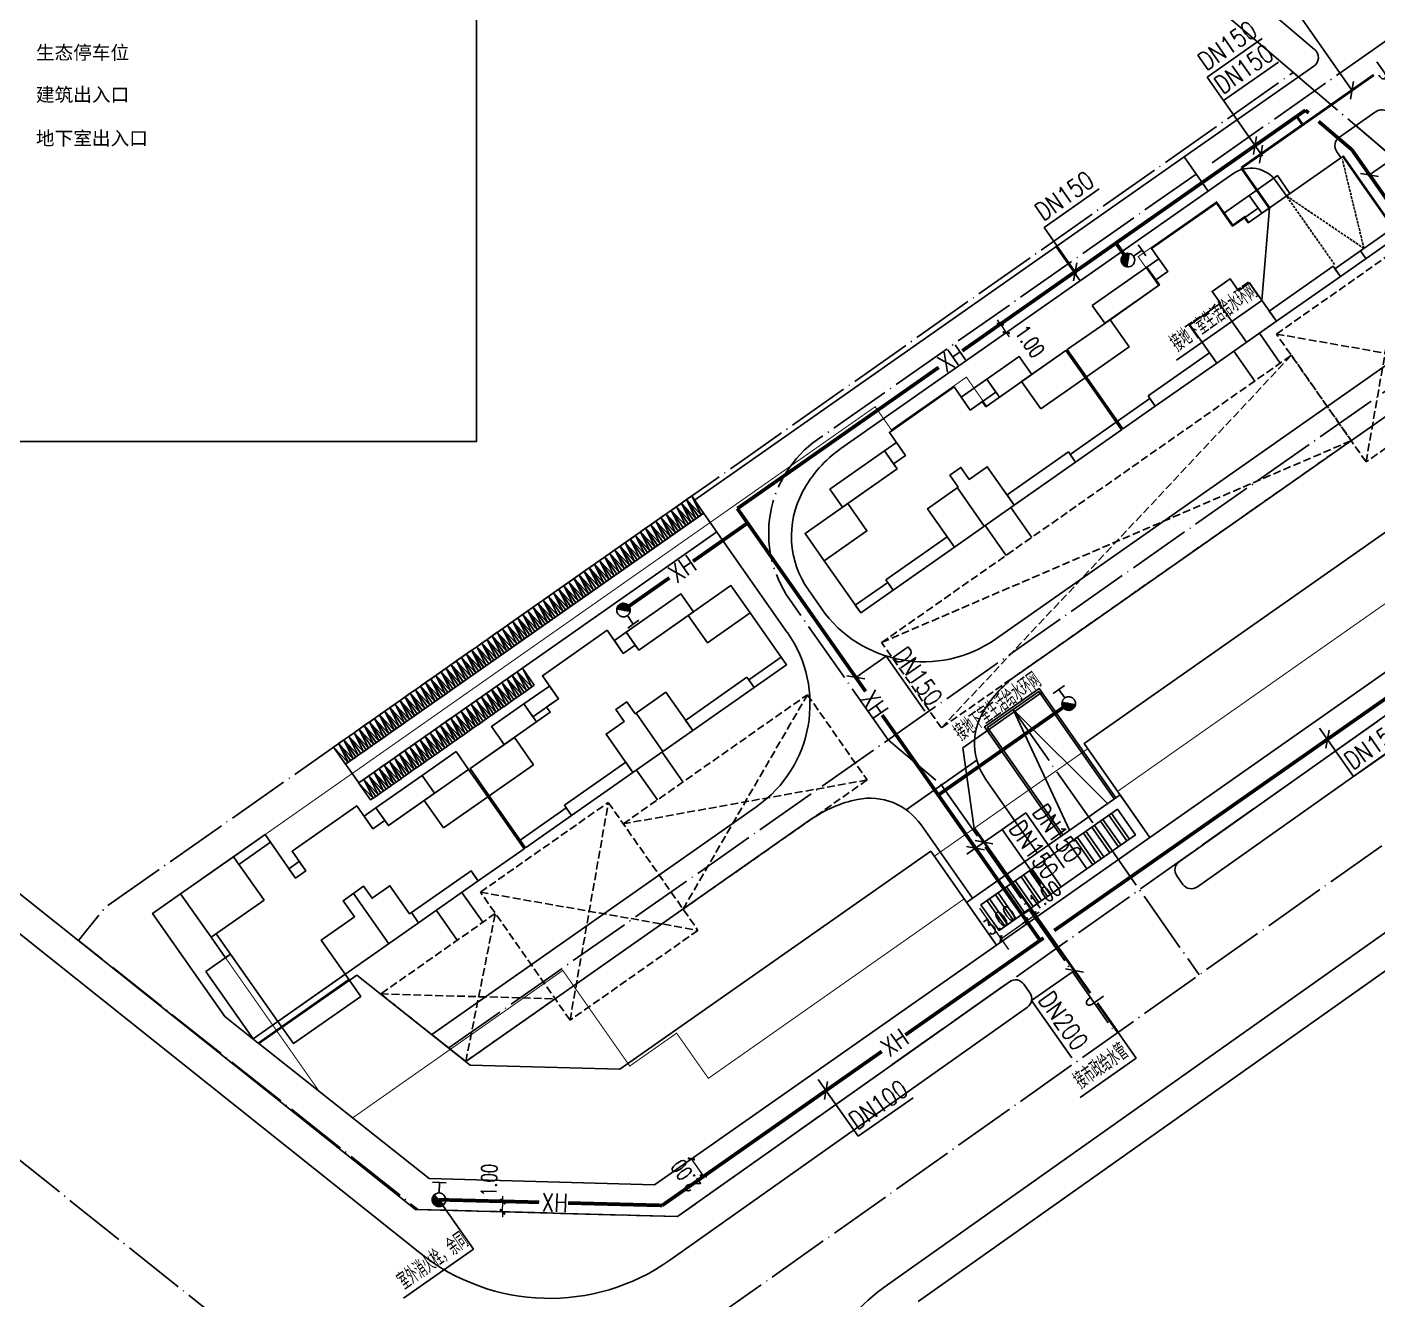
# Model space of a CAD drawing. Extents: x 36524853 to 36525459, y 2743936 to 2747542.
# Drawn here: x 36524918.7 to 36525048.4, y 2744388.3 to 2744510.5 of the extents above; entities that cross this region are included whole.
import ezdxf

# ---------------------------------------------------------------- set-up
doc = ezdxf.new("R2010")
doc.units = 0
doc.header["$LTSCALE"] = 1000
doc.header["$MEASUREMENT"] = 0
for name, pattern in [('DASH', [0.35, 0.25, -0.1]), ('DASHDOT', [25.4, 12.7, -6.35, 0, -6.35]), ('DOTE', [2.42, 2, -0.2, 0.02, -0.2])]:
    doc.linetypes.add(name, pattern=pattern)
for name, color, linetype in [('0-扑救场地', 6, 'DASH'), ('0-用地红线', 1, 'DOTE'), ('0-规划地下室', 2, 'Continuous'), ('0-规划建筑', 34, 'Continuous'), ('0-规划文字', 7, 'Continuous'), ('0-规划道路', 4, 'Continuous'), ('0-规划道路中线', 211, 'DASHDOT'), ('_0', 7, 'Continuous'), ('DIM_污水', 3, 'Continuous'), ('DIM_消防', 3, 'Continuous'), ('DIM_给水', 3, 'Continuous'), ('EQUIP_消防', 7, 'Continuous'), ('PIPE-消防', 1, 'Continuous'), ('PIPE-给水', 3, 'Continuous'), ('TEXT_消防', 7, 'Continuous'), ('TEXT_给水', 7, 'Continuous'), ('非机动车', 149, 'Continuous')]:
    doc.layers.add(name, color=color, linetype=linetype)
doc.layers.add('0-有效绿地', color=96, linetype='Continuous', lineweight=5)
doc.layers.add('DIM_雨水', color=7, linetype='Continuous', true_color=0x13ece8)
doc.styles.add('_TCH_DIM_T3', font='SIMPLEX', dxfattribs={"width": 0.705882, "bigfont": 'GBCBIG'})
doc.styles.add('_TWT_PIPEDN', font='SIMPLEX', dxfattribs={"width": 0.8, "height": 3.5, "bigfont": 'HZTXT'})
doc.styles.add('_TWT_PIPETEXT', font='SIMPLEX', dxfattribs={"width": 0.8, "height": 3.5, "bigfont": 'HZTXT'})
doc.styles.add('黑体', font='simhei.ttf')
doc.dimstyles.new('_TWT_ARCH_M_M&&1', dxfattribs={"dimtxt": 1.4875, "dimasz": 0.5, "dimexe": 1.25, "dimexo": 1.5, "dimgap": 0.63125, "dimtad": 1, "dimzin": 0, "dimdsep": 46, "dimtxsty": '_TCH_DIM_T3', "dimblk": 'ARCHTICK', "dimcen": 0.09, "dimclrt": 7, "dimazin": 2, "dimtfac": 1, "dimtdec": 0, "dimtix": 1, "dimtmove": 2, "dimatfit": 3, "dimfxl": 0, "dimtolj": 1, "dimtzin": 0, "dimarcsym": 0})

# ---------------------------------------------------------------- blocks, each defined once
blk = doc.blocks.new('A$C693438E4')
at = {"layer": '非机动车', "color": 8}
for p, q in [((-300, 2000), (0, 0)), ((0, 0), (300, 2000))]:
    blk.add_line(p, q, dxfattribs=at)
at = {"layer": '非机动车', "color": 8, "extrusion": (8.2721e-18, -0.000574638, 1), "elevation": 0}
blk.add_lwpolyline([(300, 0), (300, 2000), (-300, 2000), (-300, 0)], close=True, dxfattribs=at)
blk = doc.blocks.new('分析图底图')
at = {"layer": '0-扑救场地', "color": 251, "linetype": 'DASH', "ltscale": 0.003}
for p, q in [((23.46, -55.36), (27.13, -34.46)), ((14.85, -43.08), (35.74, -46.75)), ((-17.32, -80.9), (16.29, -45.12)), ((-23.06, -72.71), (22.03, -53.31)), ((-42.13, -98.3), (-30.19, -77.71)), ((-24.45, -85.9), (-47.87, -90.11)), ((-52.98, -108.96), (-49.31, -88.06)), ((-61.59, -96.67), (-40.7, -100.34)), ((-63, -112.93), (-60.16, -98.72)), ((-71.17, -106.45), (-54.41, -106.91))]:
    blk.add_line(p, q, dxfattribs=at)
for points in [[(27.13, -34.46), (35.74, -46.75), (23.46, -55.36), (14.85, -43.08)], [(-49.31, -88.06), (-40.7, -100.34), (-52.98, -108.96), (-61.59, -96.67)]]:
    blk.add_lwpolyline(points, close=True, dxfattribs=at)
for points in [[(-17.32, -80.9), (-23.06, -72.71), (16.29, -45.12), (22.03, -53.31), (-17.32, -80.9)], [(-47.87, -90.11), (-30.19, -77.71), (-24.45, -85.9), (-42.13, -98.3)], [(-60.16, -98.72), (-71.17, -106.45), (-63, -112.93), (-54.41, -106.91)]]:
    blk.add_lwpolyline(points, dxfattribs=at)
at = {"layer": '0-用地红线', "color": 251, "ltscale": 0.003, "flags": 128}
blk.add_lwpolyline([(39.26, -69.86), (42.29, -39.94), (16.47, -17.96), (-36.19, -55.05), (-97.63, -98.13), (-100.18, -101.32), (-67.6, -127.14), (-42.67, -127.82), (39.26, -69.86)], close=True, dxfattribs=at)
at = {"layer": '0-规划地下室', "color": 251, "linetype": 'DASH', "ltscale": 0.003, "const_width": 0.1}
blk.add_lwpolyline([(38.24, -50.14), (21.3, -25.97), (12.21, -32.35), (11.81, -31.77), (10.67, -32.58), (9.11, -30.37), (1.58, -35.65), (3.53, -38.43), (-12.97, -50.01), (-14.92, -47.22), (-22.13, -52.27), (-23.68, -50.06), (-90.38, -96.83), (-77.07, -115.81), (-73.87, -118.35), (-53.68, -104.19), (-47.25, -113.37), (-42.75, -110.21), (-39.7, -114.55), (-15.14, -97.32), (-18.01, -93.23), (-3.27, -82.9), (-0.4, -86.99), (32.84, -63.68)], dxfattribs=at)
at = {"layer": '0-规划建筑', "color": 251}
for p, q in [((22.93, -35.09), (23.45, -35.83)), ((-67.2, -85.46), (-63.93, -83.17)), ((-62.72, -84.89), (-63.93, -83.17)), ((-1.24, -89.28), (0.49, -91.74)), ((-0.99, -89.11), (0.73, -91.57)), ((-2.87, -90.43), (-1.15, -92.89)), ((-2.63, -90.26), (-0.9, -92.72)), ((-2.05, -89.86), (-0.33, -92.32)), ((-1.81, -89.69), (-0.09, -92.14)), ((-4.51, -91.58), (-2.79, -94.04)), ((-4.26, -91.41), (-2.54, -93.87)), ((-3.69, -91.01), (-1.97, -93.46)), ((-3.45, -90.83), (-1.72, -93.29)), ((-8.85, -94.62), (-7.13, -97.08)), ((-8.6, -94.45), (-6.88, -96.91)), ((-10.49, -95.77), (-8.77, -98.23)), ((-10.24, -95.6), (-8.52, -98.06)), ((-9.67, -95.2), (-7.95, -97.65)), ((-9.42, -95.03), (-7.7, -97.48)), ((-73.79, -96.8), (-70.4, -101.63)), ((-12.12, -96.92), (-10.4, -99.38)), ((-11.88, -96.75), (-10.16, -99.2)), ((-11.31, -96.35), (-9.58, -98.8)), ((-11.06, -96.17), (-9.34, -98.63)), ((-12.94, -97.49), (-11.22, -99.95)), ((-12.7, -97.32), (-10.98, -99.78))]:
    blk.add_line(p, q, dxfattribs=at)
for points in [[(14.85, -41.86), (14.85, -41.86), (20.99, -37.55), (20.99, -37.55), (26.56, -33.65), (23.06, -28.65), (23.06, -28.65), (21.22, -26.03), (15.65, -29.93), (15.65, -29.93), (12.13, -32.4), (11.79, -31.91), (11.62, -32.03), (11.62, -32.03), (10.64, -32.72), (9.09, -30.51), (2.87, -34.87), (4.42, -37.08), (3.27, -37.88), (3.62, -38.37), (-1.13, -41.7), (-1.13, -41.7), (-5.23, -44.57), (0.11, -52.19), (3.22, -50.01), (3.22, -50.01), (9.12, -45.87), (9.12, -45.87)], [(13.44, -31.48), (12.24, -29.77), (14.94, -27.87), (16.14, -29.59), (15.65, -29.93), (15.65, -29.93)], [(10.64, -32.72), (13.1, -30.99), (12.24, -29.77), (9.78, -31.49)], [(20.47, -36.81), (26.04, -32.91), (26.56, -33.65), (20.99, -37.55)], [(2.41, -36.65), (3.56, -35.85), (4.42, -37.08), (3.27, -37.88)], [(-2.83, -40.33), (2.41, -36.65), (3.62, -38.37), (-1.62, -42.05)], [(20.99, -37.55), (14.85, -41.86), (14.16, -40.87), (20.3, -36.57)], [(14.85, -41.86), (20.99, -37.55), (20.3, -36.57), (14.16, -40.87)], [(-5.23, -44.57), (-1.13, -41.7), (0.7, -44.32), (-3.39, -47.19)], [(-10.34, -59.51), (-10.34, -59.51), (-4.44, -55.38), (-4.44, -55.38), (-0.02, -52.28), (-3.52, -47.29), (-3.52, -47.29), (-5.36, -44.67), (-13.05, -50.06), (-13.4, -49.57), (-13.56, -49.69), (-13.56, -49.69), (-14.55, -50.38), (-16.1, -48.16), (-22.32, -52.53), (-20.77, -54.74), (-21.91, -55.54), (-21.57, -56.03), (-30.41, -62.23), (-28.58, -64.85), (-28.58, -64.85), (-25.07, -69.85), (-21.96, -67.67), (-21.96, -67.67), (-16.07, -63.53), (-16.07, -63.53)], [(-11.74, -49.14), (-8.63, -46.96), (-9.84, -45.24), (-12.95, -47.42)], [(-7.78, -50.27), (-3.52, -47.29), (-5.36, -44.67), (-9.62, -47.65)], [(2.53, -49.02), (8.43, -44.89), (9.12, -45.87), (3.22, -50.01)], [(-14.55, -50.38), (-12.09, -48.65), (-12.95, -47.42), (-15.41, -49.15)], [(-0.4, -51.45), (2.71, -49.27), (3.22, -50.01), (0.11, -52.19)], [(-4.96, -54.64), (-0.54, -51.54), (-0.02, -52.28), (-4.44, -55.38)], [(-21.57, -56.03), (-26.81, -59.71), (-28.02, -57.99), (-22.78, -54.31)], [(-20.77, -54.74), (-21.91, -55.54), (-22.78, -54.31), (-21.63, -53.51)], [(-10.34, -59.51), (-4.44, -55.38), (-5.13, -54.4), (-11.02, -58.53)], [(-10.34, -59.51), (-4.44, -55.38), (-5.13, -54.4), (-11.02, -58.53)], [(-26.32, -59.36), (-30.41, -62.23), (-28.58, -64.85), (-24.48, -61.98)], [(29.63, -59.1), (-3.62, -82.41), (2.7, -91.41), (35.94, -68.1)], [(-22.65, -66.68), (-16.76, -62.55), (-16.07, -63.53), (-21.96, -67.67)], [(-22.65, -66.68), (-16.76, -62.55), (-16.07, -63.53), (-21.96, -67.67)], [(-46.94, -85.18), (-46.94, -85.18), (-52.83, -89.31), (-52.83, -89.31), (-57.25, -92.41), (-60.75, -87.42), (-60.75, -87.42), (-62.59, -84.8), (-54.89, -79.4), (-55.24, -78.91), (-55.08, -78.79), (-55.08, -78.79), (-54.09, -78.1), (-55.64, -75.89), (-49.42, -71.53), (-47.87, -73.74), (-46.72, -72.94), (-46.38, -73.43), (-37.54, -67.23), (-35.7, -69.85), (-35.7, -69.85), (-32.2, -74.84), (-35.31, -77.02), (-35.31, -77.02), (-41.2, -81.16), (-41.2, -81.16)], [(-41.63, -70.1), (-37.54, -67.23), (-35.7, -69.85), (-39.79, -72.72)], [(-25.59, -69.11), (-22.48, -66.93), (-21.96, -67.67), (-25.07, -69.85)], [(-46.38, -73.43), (-41.14, -69.75), (-42.34, -68.03), (-47.58, -71.71)], [(-47.87, -73.74), (-46.72, -72.94), (-47.58, -71.71), (-48.73, -72.51)], [(-32.71, -74.11), (-35.83, -76.29), (-35.31, -77.02), (-32.2, -74.84)], [(-36, -76.04), (-41.89, -80.18), (-41.2, -81.16), (-35.31, -77.02)], [(-36, -76.04), (-41.89, -80.18), (-41.2, -81.16), (-35.31, -77.02)], [(-54.09, -78.1), (-56.55, -79.83), (-57.41, -78.6), (-54.95, -76.88)], [(-56.2, -80.32), (-59.32, -82.5), (-60.52, -80.78), (-57.41, -78.6)], [(-56.5, -84.43), (-60.75, -87.42), (-62.59, -84.8), (-58.33, -81.81)], [(-46.94, -85.18), (-52.83, -89.31), (-53.52, -88.33), (-47.62, -84.19)], [(-46.94, -85.18), (-52.83, -89.31), (-53.52, -88.33), (-47.62, -84.19)], [(-67.54, -99.62), (-67.54, -99.62), (-61.8, -95.6), (-61.8, -95.6), (-57.38, -92.5), (-60.88, -87.51), (-60.88, -87.51), (-62.72, -84.89), (-70.42, -90.28), (-70.76, -89.79), (-71.91, -90.6), (-73.46, -88.39), (-79.68, -92.75), (-78.36, -94.63), (-79.34, -95.32), (-82.27, -91.15), (-90.38, -96.83), (-87.45, -101), (-86.96, -100.66), (-81.05, -109.09)], [(-70.42, -90.28), (-66, -87.18), (-67.2, -85.46), (-71.62, -88.56)], [(-65.14, -90.49), (-60.88, -87.51), (-62.72, -84.89), (-66.98, -87.87)], [(-71.91, -90.6), (-70.76, -89.79), (-71.62, -88.56), (-72.77, -89.37)], [(-53.35, -88.57), (-57.77, -91.67), (-57.25, -92.41), (-52.83, -89.31)], [(-84.78, -94.01), (-81.76, -91.88), (-82.27, -91.15), (-85.3, -93.27)], [(-7.54, -93.71), (-5.08, -91.98), (-3.36, -94.44), (-5.82, -96.16)], [(-82.37, -97.45), (-87.45, -101), (-90.38, -96.83), (-85.3, -93.27)], [(-73.46, -104.63), (-82.86, -111.22), (-66.52, -124.17), (-44.87, -124.76), (-12.04, -101.75), (-18.35, -92.74), (-48.2, -113.67), (-62.56, -113.28)], [(-78.36, -94.63), (-79.34, -95.32), (-79.98, -94.42), (-78.99, -93.73)], [(-67.54, -99.62), (-61.8, -95.6), (-62.49, -94.62), (-68.22, -98.64)], [(-86.96, -100.66), (-87.45, -101), (-86.07, -102.97), (-85.58, -102.63)], [(-87.96, -104.29), (-85.58, -102.63), (-81.05, -109.09), (-83.42, -110.76)], [(-81.05, -109.09), (-74.58, -104.56), (-73.08, -106.69), (-79.55, -111.22)]]:
    blk.add_lwpolyline(points, close=True, dxfattribs=at)
for points in [[(9.12, -45.87), (6.54, -42.19), (9.48, -40.12), (8.68, -38.98), (10.4, -37.77), (11.2, -38.92), (12.27, -38.17), (14.85, -41.86)], [(11.98, -43.86), (9.4, -40.18)], [(-16.07, -63.53), (-18.65, -59.85), (-15.7, -57.78), (-16.51, -56.64), (-15.44, -55.89), (-14.64, -57.04), (-12.92, -55.83), (-10.34, -59.51)], [(-13.2, -61.52), (-15.78, -57.84)], [(-41.2, -81.16), (-43.79, -77.47), (-46.73, -79.54), (-47.54, -78.39), (-48.6, -79.14), (-47.8, -80.29), (-49.52, -81.49), (-46.94, -85.18)], [(-44.07, -83.17), (-46.65, -79.48)], [(-12.04, -101.75), (2.7, -91.41), (-0.17, -87.32), (-14.91, -97.65)], [(-5.08, -91.98), (-0.42, -88.71), (1.31, -91.17), (-3.36, -94.44)], [(-62.32, -94.87), (-61.8, -95.6), (-57.38, -92.5), (-57.9, -91.77)], [(-7.54, -93.71), (-13.52, -97.9), (-11.79, -100.35), (-5.82, -96.16)], [(-67.54, -99.62), (-61.8, -95.6)], [(-90.38, -96.83), (-93.08, -98.72), (-86.14, -108.62), (-82.94, -111.16), (-74.23, -105.05), (-74.58, -104.56)], [(-74.58, -104.56), (-76.87, -101.28), (-73.68, -99.04), (-74.77, -97.49), (-72.81, -96.11), (-72, -97.26), (-70.28, -96.05), (-68.39, -98.75), (-68.22, -98.64), (-67.54, -99.62)]]:
    blk.add_lwpolyline(points, dxfattribs=at)
at = {"layer": '0-规划道路', "color": 251}
for p, q in [((-23.15, 15.77), (16.97, -18.38)), ((-18.52, 15.77), (18.52, -15.77)), ((5.99, -26.08), (18.45, -17.35)), ((20.9, -24.18), (24.38, -21.74)), ((21.11, -26.23), (20.65, -25.57)), ((5.99, -26.08), (-41.02, -59.04)), ((8.29, -29.36), (5.99, -26.08)), ((10.66, -27.69), (-26.97, -54.08)), ((15.87, -29.9), (14.84, -28.43)), ((-3.99, -37.97), (-6.29, -34.7)), ((-12.13, -72.37), (32.01, -41.42)), ((13.21, -43), (15.22, -45.87)), ((-9.9, -75.7), (34.31, -44.7)), ((10.76, -44.73), (12.77, -47.59)), ((-32.12, -71.73), (-41.02, -59.04)), ((-74.54, -84.38, 0), (-40.15, -60.27)), ((-10.66, -59.74), (-8.65, -62.61)), ((-73.28, -86.18, 0), (-38.89, -62.07)), ((-13.12, -61.47), (-11.11, -64.33)), ((-28.84, -69.44), (-30.09, -67.65)), ((7.26, -96.17), (43.98, -70.19)), ((-32.12, -71.73), (-32.12, -71.73)), ((-10.43, -79.13), (-5.02, -90.72)), ((-1.38, -88.17), (-10.43, -79.13)), ((-75.69, -82.75, 0), (-73.28, -86.18, 0)), ((-44.15, -83.22), (-42.14, -86.09)), ((-22.51, -134.39), (49.05, -83.75)), ((-13.92, -84.01), (-20.7, -88.77)), ((-46.61, -84.95), (-44.6, -87.81)), ((-19.56, -135.97), (50.78, -86.2)), ((-8.11, -92.89), (-13.05, -85.85)), ((-118.13, -87.02), (-67.84, -127.14)), ((-66.27, -110.33), (-35.05, -88.45)), ((-29.88, -89.71), (-63, -112.93)), ((-14.34, -97.25), (-19.27, -90.21)), ((-118.13, -90.86), (-67.41, -131.32)), ((5.29, -95.11), (5.87, -95.93)), ((-63.36, -96.69), (-61.35, -99.56)), ((-65.82, -98.42), (-63.81, -101.28)), ((-42.67, -127.82), (-10.79, -105.27)), ((-9.4, -105.51), (-8.82, -106.33)), ((-43.39, -132.01), (-9.06, -107.72)), ((-66.27, -110.33), (-63, -112.93)), ((-67.84, -127.14), (-42.67, -127.82))]:
    blk.add_line(p, q, dxfattribs=at)
at = {"layer": '0-规划道路', "color": 251, "linetype": 'DASH', "ltscale": 0.001}
for p, q in [((23.26, -34.86), (21.18, -26.32)), ((15.82, -29.82), (23.26, -34.86)), ((15.87, -29.9), (20.47, -36.45))]:
    blk.add_line(p, q, dxfattribs=at)
at = {"layer": '0-规划道路', "color": 251}
for points in [[(22.48, -23.07), (42.29, -39.94), (39.26, -69.86), (5.53, -93.72)], [(-0.58, -87.6), (-7.93, -77.12), (-13.17, -80.8), (-5.82, -91.28)], [(-0.74, -87.72), (-7.98, -77.4), (-12.89, -80.85), (-5.66, -91.16)]]:
    blk.add_lwpolyline(points, dxfattribs=at)
for centre, radius, start, end in [((17.88, -16.53), 1, 305.0367, 49.5974), ((24.96, -22.56), 1, 49.5974, 125.0367), ((21.47, -25), 1, 125.0367, 215.0367), ((12.38, -30.15), 3, 35.0367, 125.0367), ((-20.08, -63.9), 12, 125.0369, 151.7804), ((-22.72, -62.49), 9, 151.7804, 215.0368), ((-19.02, -62.55), 12, 215.0367, 305.0367), ((-41.94, -78.62), 12, 305.0367, 35.0367), ((-3.02, -85.53), 12, 125.0367, 148.6149), ((-8.14, -82.4), 6, 148.6149, 215.0367), ((-22.99, -99.53), 12, 101.4586, 125.0367), ((-24.19, -93.65), 6, 35.0367, 101.4586), ((6.11, -94.53), 1, 125.2834, 215.0367), ((6.68, -95.35), 1, 215.0367, 305.2834), ((-10.22, -106.09), 1, 35.0367, 125.2834), ((-9.64, -106.91), 1, 305.2834, 35.0367), ((-54.94, -115.68), 20, 231.4176, 305.2834), ((-10.96, -150.71), 20, 125.2834, 231.3598)]:
    blk.add_arc(centre, radius, start, end, dxfattribs=at)
at = {"layer": '0-规划道路中线', "color": 251, "linetype": 'DOTE', "ltscale": 0.003}
for p, q in [((8.68, -26.64), (27, -13.79)), ((7.14, -27.72), (-29.22, -53.22)), ((-64.63, -111.63), (33.16, -43.06)), ((-22.44, -82.05), (-31.92, -68.54)), ((-105.07, -184.23), (45, -78.04)), ((-10.43, -79.13), (7.44, -104.62)), ((-22.44, -82.05), (-17.31, -86.39)), ((-17.31, -86.39), (-0.56, -110.28)), ((-118.13, -112.61), (-28.35, -184.23))]:
    blk.add_line(p, q, dxfattribs=at)
blk.add_arc((-22.91, -62.22), 11, 125.0367, 215.0367, dxfattribs=at)
at = {"layer": '非机动车', "color": 251, "xscale": 0.001, "yscale": 0.001, "zscale": 0.001, "rotation": 35.03673594298425}
for p in [(-41.87, -61.48), (-41.38, -61.13), (-40.89, -60.79), (-40.4, -60.44), (-43.35, -62.51), (-42.86, -62.17), (-42.37, -61.82), (-45.31, -63.89), (-44.82, -63.54), (-44.33, -63.2), (-43.84, -62.85), (-47.28, -65.27), (-46.79, -64.92), (-46.3, -64.58), (-45.8, -64.23), (-49.24, -66.64), (-48.75, -66.3), (-48.26, -65.95), (-47.77, -65.61), (-50.72, -67.68), (-50.23, -67.33), (-49.73, -66.99), (-52.68, -69.05, 0), (-52.19, -68.71), (-51.7, -68.37), (-51.21, -68.02), (-54.65, -70.43, 0), (-54.16, -70.09, 0), (-53.66, -69.74, 0), (-53.17, -69.4, 0), (-56.61, -71.81, 0), (-56.12, -71.47, 0), (-55.63, -71.12, 0), (-55.14, -70.78, 0), (-58.09, -72.84, 0), (-57.59, -72.5, 0), (-57.1, -72.15, 0), (-60.05, -74.22, 0), (-59.56, -73.88, 0), (-59.07, -73.53, 0), (-58.58, -73.19, 0), (-62.02, -75.6, 0), (-61.53, -75.26, 0), (-61.03, -74.91, 0), (-60.54, -74.57, 0), (-63.98, -76.98, 0), (-63.49, -76.63, 0), (-63, -76.29, 0), (-62.51, -75.94, 0), (-56.66, -76.97, 0), (-65.46, -78.01, 0), (-64.96, -77.67, 0), (-64.47, -77.32, 0), (-58.62, -78.35, 0), (-58.13, -78, 0), (-57.64, -77.66, 0), (-57.15, -77.32, 0), (-67.42, -79.39, 0), (-66.93, -79.04, 0), (-66.44, -78.7, 0), (-65.95, -78.36, 0), (-60.1, -79.38, 0), (-59.61, -79.04, 0), (-59.11, -78.69, 0), (-69.39, -80.77, 0), (-68.89, -80.42, 0), (-68.4, -80.08, 0), (-67.91, -79.73, 0), (-62.06, -80.76, 0), (-61.57, -80.42, 0), (-61.08, -80.07, 0), (-60.59, -79.73, 0), (-71.35, -82.14, 0), (-70.86, -81.8, 0), (-70.37, -81.46, 0), (-69.88, -81.11, 0), (-64.03, -82.14, 0), (-63.54, -81.79, 0), (-63.04, -81.45, 0), (-62.55, -81.11, 0), (-73.32, -83.52, 0), (-72.82, -83.18, 0), (-72.33, -82.83, 0), (-71.84, -82.49, 0), (-65.99, -83.52, 0), (-65.5, -83.17, 0), (-65.01, -82.83, 0), (-64.52, -82.48, 0), (-74.3, -84.21, 0), (-73.81, -83.87, 0), (-67.47, -84.55, 0), (-66.97, -84.21, 0), (-66.48, -83.86, 0), (-69.43, -85.93, 0), (-68.94, -85.58, 0), (-68.45, -85.24, 0), (-67.96, -84.89, 0), (-71.4, -87.31, 0), (-70.9, -86.96, 0), (-70.41, -86.62, 0), (-69.92, -86.27, 0), (-71.89, -87.65, 0)]:
    blk.add_blockref('A$C693438E4', p, dxfattribs=at)
blk = doc.blocks.new('_ArchTick')
at = {"color": 0, "linetype": 'ByBlock', "const_width": 0.4}
blk.add_lwpolyline([(-0.5, -0.5), (0.5, 0.5)], dxfattribs=at)
blk = doc.blocks.new('*D214')
at = {"layer": 'Defpoints', "color": 0, "transparency": 16777216}
for p in [(-74.88, -52.5), (-77.27, -54.18), (-73.73, -54.14)]:
    blk.add_point(p, dxfattribs=at)
at = {"layer": 'DIM_污水', "color": 0, "lineweight": -2, "transparency": 16777216}
for p, q in [((-76.11, -53.36), (-78.29, -54.89)), ((-76.12, -55.81), (-77.27, -54.18)), ((-74.96, -55), (-77.14, -56.53))]:
    blk.add_line(p, q, dxfattribs=at)
at = {"layer": 'DIM_污水', "color": 0, "lineweight": -2, "transparency": 16777216, "xscale": 0.5, "yscale": 0.5, "zscale": 0.5}
for p, rotation in [((-77.27, -54.18), 125.0367326950385), ((-76.12, -55.81), 305.0367326950386)]:
    blk.add_blockref('_ArchTick', p, dxfattribs=dict(at, rotation=rotation))
at = {"layer": 'DIM_污水', "color": 7, "transparency": 16777216, "insert": (-77.82, -55.78), "char_height": 1.488, "attachment_point": 5, "rotation": 125.0367, "style": '_TCH_DIM_T3'}
blk.add_mtext('\\A1;2.00', dxfattribs=at)
blk = doc.blocks.new('*D216')
at = {"layer": 'Defpoints', "color": 0, "transparency": 16777216}
for p in [(-99.25, -58.15), (-95.38, -58.26), (-99.28, -59.16)]:
    blk.add_point(p, dxfattribs=at)
at = {"layer": 'DIM_消防', "color": 0, "lineweight": -2, "transparency": 16777216}
for p, q in [((-97.75, -58.19), (-94.13, -58.29)), ((-95.41, -59.26), (-95.38, -58.26)), ((-95.38, -58.26), (-95.37, -57.76)), ((-97.78, -59.2), (-94.16, -59.3)), ((-95.41, -59.26), (-95.42, -59.76))]:
    blk.add_line(p, q, dxfattribs=at)
at = {"layer": 'DIM_消防', "color": 0, "lineweight": -2, "transparency": 16777216, "xscale": 0.5, "yscale": 0.5, "zscale": 0.5}
for p, rotation in [((-95.38, -58.26), 268.4366958144124), ((-95.41, -59.26), 88.43669581441239)]:
    blk.add_blockref('_ArchTick', p, dxfattribs=dict(at, rotation=rotation))
at = {"layer": 'DIM_消防', "color": 7, "transparency": 16777216, "insert": (-96.7, -56.22), "char_height": 1.488, "attachment_point": 5, "rotation": 88.4367, "style": '_TCH_DIM_T3'}
blk.add_mtext('\\A1;1.00', dxfattribs=at)
blk = doc.blocks.new('*D218')
at = {"layer": 'Defpoints', "color": 0, "transparency": 16777216}
for p in [(-44.67, 28.04), (-44.1, 27.22), (-47.03, 25.16)]:
    blk.add_point(p, dxfattribs=at)
at = {"layer": 'DIM_消防', "color": 0, "lineweight": -2, "transparency": 16777216}
for p, q in [((-45.9, 27.17), (-48.63, 25.26)), ((-45.32, 26.36), (-48.05, 24.44)), ((-47.6, 25.98), (-47.89, 26.39)), ((-47.6, 25.98), (-47.03, 25.16)), ((-47.03, 25.16), (-46.74, 24.75))]:
    blk.add_line(p, q, dxfattribs=at)
at = {"layer": 'DIM_消防', "color": 0, "lineweight": -2, "transparency": 16777216, "xscale": 0.5, "yscale": 0.5, "zscale": 0.5}
for p, rotation in [((-47.6, 25.98), 305.0367358414408), ((-47.03, 25.16), 125.0367358414407)]:
    blk.add_blockref('_ArchTick', p, dxfattribs=dict(at, rotation=rotation))
at = {"layer": 'DIM_消防', "color": 7, "transparency": 16777216, "insert": (-44.76, 24.31), "char_height": 1.488, "attachment_point": 5, "rotation": 305.0367, "style": '_TCH_DIM_T3'}
blk.add_mtext('\\A1;1.00', dxfattribs=at)
blk = doc.blocks.new('*D219')
at = {"layer": 'Defpoints', "color": 0, "transparency": 16777216}
for p in [(-48.02, -27.14), (-50.48, -28.86), (-45.09, -31.32)]:
    blk.add_point(p, dxfattribs=at)
at = {"layer": 'DIM_给水', "color": 0, "lineweight": -2, "transparency": 16777216}
for p, q in [((-47.16, -28.37), (-44.38, -32.34)), ((-49.61, -30.09), (-46.83, -34.06)), ((-47.55, -33.04), (-45.09, -31.32))]:
    blk.add_line(p, q, dxfattribs=at)
at = {"layer": 'DIM_给水', "color": 0, "lineweight": -2, "transparency": 16777216, "xscale": 0.5, "yscale": 0.5, "zscale": 0.5}
for p, rotation in [((-45.09, -31.32), 35.03673616147184), ((-47.55, -33.04), 215.0367361614718)]:
    blk.add_blockref('_ArchTick', p, dxfattribs=dict(at, rotation=rotation))
at = {"layer": 'DIM_给水', "color": 7, "transparency": 16777216, "insert": (-47.69, -31.26), "char_height": 1.488, "attachment_point": 5, "rotation": 35.0367, "style": '_TCH_DIM_T3'}
blk.add_mtext('\\A1;3.00', dxfattribs=at)
blk = doc.blocks.new('*D220')
at = {"layer": 'Defpoints', "color": 0, "transparency": 16777216}
for p in [(-48.02, -27.14), (-47.2, -26.57), (-44.27, -30.74)]:
    blk.add_point(p, dxfattribs=at)
at = {"layer": 'DIM_给水', "color": 0, "lineweight": -2, "transparency": 16777216}
for p, q in [((-47.16, -28.37), (-44.38, -32.34)), ((-46.34, -27.8), (-43.56, -31.77)), ((-45.09, -31.32), (-44.27, -30.74)), ((-44.27, -30.74), (-43.86, -30.46)), ((-45.09, -31.32), (-45.5, -31.6))]:
    blk.add_line(p, q, dxfattribs=at)
at = {"layer": 'DIM_给水', "color": 0, "lineweight": -2, "transparency": 16777216, "xscale": 0.5, "yscale": 0.5, "zscale": 0.5}
for p, rotation in [((-45.09, -31.32), 35.03673619663616), ((-44.27, -30.74), 215.0367361966362)]:
    blk.add_blockref('_ArchTick', p, dxfattribs=dict(at, rotation=rotation))
at = {"layer": 'DIM_给水', "color": 7, "transparency": 16777216, "insert": (-43.32, -28.87), "char_height": 1.488, "attachment_point": 5, "rotation": 35.0367, "style": '_TCH_DIM_T3'}
blk.add_mtext('\\A1;1.00', dxfattribs=at)
blk = doc.blocks.new('$TWTSYS$00000117')
at = {"color": 0}
for p, q in [((-5, 5, 0), (-131, 5, 0)), ((-15, 15, 0), (-130, 15, 0)), ((-130, -10, 0), (-130, 10, 0)), ((-10, 10, 0), (-130, 10, 0)), ((-21, 21, 0), (-129, 21, 0)), ((-26, 26, 0), (-128, 26, 0)), ((-31, 31, 0), (-127, 31, 0)), ((-36, 36, 0), (-126, 36, 0)), ((-125, -38, 0), (-125, 38, 0)), ((-42, 42, 0), (-124, 42, 0)), ((-47, 47, 0), (-122, 47, 0)), ((-120, -52, 0), (-120, 52, 0)), ((-52, 52, 0), (-120, 52, 0)), ((-57, 57, 0), (-118, 57, 0)), ((-115, -63, 0), (-115, 63, 0)), ((-63, 63, 0), (-115, 63, 0)), ((-68, 68, 0), (-112, 68, 0)), ((-109, -72, 0), (-109, 72, 0)), ((-73, 73, 0), (-108, 73, 0)), ((-78, 78, 0), (-105, 78, 0)), ((-104, -79, 0), (-104, 79, 0)), ((-84, 84, 0), (-101, 84, 0)), ((-99, -86, 0), (-99, 86, 0)), ((-89, 89, 0), (-96, 89, 0)), ((-94, -91, 0), (-94, 91, 0)), ((-88, -96, 0), (-88, 88, 0)), ((-83, -101, 0), (-83, 83, 0)), ((-78, -105, 0), (-78, 78, 0)), ((-73, -109, 0), (-73, 73, 0)), ((-67, -112, 0), (-67, 67, 0)), ((-62, -115, 0), (-62, 62, 0)), ((-57, -118, 0), (-57, 57, 0)), ((-52, -120, 0), (-52, 52, 0)), ((-46, -122, 0), (-46, 46, 0)), ((-41, -124, 0), (-41, 41, 0)), ((-36, -126, 0), (-36, 36, 0)), ((-31, -127, 0), (-31, 31, 0)), ((-25, -128, 0), (-25, 25, 0)), ((-20, -129, 0), (-20, 20, 0)), ((-15, -130, 0), (-15, 15, 0)), ((-10, -130, 0), (-10, 10, 0)), ((-4, -131, 0), (-4, 4, 0)), ((0, 0, 0), (-131, 0, 0)), ((6, -6, 0), (-131, -6, 0)), ((11, -11, 0), (-130, -11, 0)), ((16, -16, 0), (-130, -16, 0)), ((21, -21, 0), (-129, -21, 0)), ((27, -27, 0), (-128, -27, 0)), ((32, -32, 0), (-127, -32, 0)), ((37, -37, 0), (-125, -37, 0)), ((42, -42, 0), (-124, -42, 0)), ((48, -48, 0), (-122, -48, 0)), ((53, -53, 0), (-120, -53, 0)), ((58, -58, 0), (-117, -58, 0)), ((63, -63, 0), (-114, -63, 0)), ((69, -69, 0), (-111, -69, 0)), ((74, -74, 0), (-108, -74, 0)), ((79, -79, 0), (-104, -79, 0)), ((84, -84, 0), (-100, -84, 0)), ((90, -90, 0), (-95, -90, 0)), ((90, -95, 0), (-90, -95, 0)), ((84, -100, 0), (-84, -100, 0)), ((77, -105, 0), (-77, -105, 0)), ((70, -111, 0), (-70, -111, 0)), ((60, -116, 0), (-60, -116, 0)), ((49, -121, 0), (-49, -121, 0)), ((33, -126, 0), (-33, -126, 0)), ((1, -131, 0), (1, -1, 0)), ((6, -131, 0), (6, -6, 0)), ((11, -130, 0), (11, -11, 0)), ((17, -130, 0), (17, -17, 0)), ((22, -129, 0), (22, -22, 0)), ((27, -128, 0), (27, -27, 0)), ((32, -127, 0), (32, -32, 0)), ((38, -125, 0), (38, -38, 0)), ((43, -124, 0), (43, -43, 0)), ((48, -122, 0), (48, -48, 0)), ((53, -119, 0), (53, -53, 0)), ((59, -117, 0), (59, -59, 0)), ((64, -114, 0), (64, -64, 0)), ((69, -111, 0), (69, -69, 0)), ((74, -108, 0), (74, -74, 0)), ((80, -104, 0), (80, -80, 0)), ((85, -99, 0), (85, -85, 0)), ((90, -95, 0), (90, -90, 0))]:
    blk.add_line(p, q, dxfattribs=at)
blk.add_line((92, -92, 0), (-92, 92, 0))
for start, end in [(135, 315), (315, 135)]:
    blk.add_arc((0, 0, 0), 131, start, end)
blk = doc.blocks.new('$ATTACHMENT$00000085')
for q in [(-130, 331, 0), (130, 331, 0), (0, 131, 0)]:
    blk.add_line((0, 331, 0), q)
blk.add_blockref('$TWTSYS$00000117', (0, 0))
blk = doc.blocks.new('A$C1A1614D2')
at = {"layer": 'DIM_污水'}
for p, q in [((-12.141, 40.309), (-5.297, 45.107)), ((-13.003, 40.46), (-11.28, 40.157)), ((-16.95, -12.801), (-13.685, -17.457)), ((-16.039, -13.02), (-16.343, -14.744)), ((-13.685, -17.457), (-8.404, -13.754)), ((-13.685, -17.457), (-13.685, -17.457)), ((-65.087, -46.553), (-61.266, -52.003)), ((-64.192, -46.751), (-64.495, -48.474)), ((-61.266, -52.003), (-55.984, -48.3)), ((-61.266, -52.003), (-61.266, -52.003))]:
    blk.add_line(p, q, dxfattribs=at)
at = {"layer": 'DIM_消防'}
for p, q in [((-61.485, -7.938), (-58.564, -5.89)), ((-58.564, -5.89), (-58.564, -5.89)), ((-58.564, -5.89), (-54.861, -11.172)), ((-60.623, -8.09), (-62.347, -7.787)), ((-101.512, -58.096), (-98.187, -62.838)), ((-98.187, -62.838), (-104.907, -67.55))]:
    blk.add_line(p, q, dxfattribs=at)
at = {"layer": 'DIM_给水'}
for p, q in [((-13.836, 48.433), (-18.621, 55.258)), ((-16.98, 52.918), (-16.98, 52.918)), ((-13.988, 47.572), (-13.685, 49.295)), ((-21.763, 37.135), (-22.505, 28.236)), ((-22.505, 28.236), (-30.677, 22.506)), ((-51.2, -14.69), (-43.688, -9.423)), ((-50.112, -22.448), (-51.2, -14.69)), ((-47.418, -22.535), (-45.167, -20.956)), ((-45.167, -20.956), (-41.464, -26.237)), ((-50.806, -24.91), (-47.418, -22.535)), ((-47.418, -22.535), (-43.715, -27.816)), ((-49.125, -24.487), (-50.849, -24.185)), ((-50.03, -23.611), (-48.307, -23.913)), ((-40.493, -36.082), (-44.598, -38.974)), ((-41.355, -35.933), (-39.63, -36.232)), ((-44.598, -38.974), (-44.598, -38.974)), ((-44.598, -38.974), (-40.731, -44.465)), ((-36.298, -42.038), (-34.563, -44.513)), ((-34.563, -44.513), (-39.948, -48.289))]:
    blk.add_line(p, q, dxfattribs=at)
at = {"layer": 'DIM_雨水'}
for p, q in [((-27.743, 49.693), (-22.462, 53.396)), ((-26.164, 47.442), (-20.883, 51.145)), ((-26.164, 47.442), (-27.743, 49.693)), ((-22.424, 42.107), (-26.164, 47.442)), ((-23.293, 42.269), (-22.99, 43.992)), ((-22.718, 41.45), (-22.416, 43.174)), ((-43.399, 35.267), (-38.118, 38.97)), ((-40.275, 30.811), (-43.399, 35.267)), ((-43.399, 35.267), (-43.399, 35.267)), ((-40.57, 30.154), (-40.267, 31.878))]:
    blk.add_line(p, q, dxfattribs=at)
at = {"layer": 'PIPE-消防', "const_width": 0.35}
for points in [[(-18.302, 46.524), (-36.499, 33.765)], [(-18.302, 46.524), (-17.991, 46.259)], [(-17.039, 45.449), (-13.831, 42.718)], [(-5.149, 30.336), (-13.831, 42.718)], [(-36.499, 33.765), (-51.258, 23.416)], [(-36.499, 33.765), (-35.35, 32.127)], [(-53.523, 21.828), (-72.853, 8.275)], [(-72.853, 8.275), (-71.877, 6.883)], [(-71.877, 6.883), (-77.121, 3.205)], [(-71.877, 6.883), (-60.538, -9.288)], [(-79.387, 1.617), (-83.798, -1.476)], [(-53.563, -19.236), (-41.035, -10.453)], [(-42.429, -32.248), (-10.176, -9.672)], [(-58.95, -11.554), (-53.563, -19.236)], [(-53.563, -19.236), (-43.778, -33.192)], [(-56.722, -42.269), (-43.778, -33.192)], [(-43.778, -33.192), (-43.453, -32.965)], [(-80.071, -58.64), (-58.988, -43.857)], [(-101.512, -58.096), (-91.888, -58.34)], [(-89.122, -58.41), (-80.071, -58.64)]]:
    blk.add_lwpolyline(points, dxfattribs=at)
at = {"layer": 'PIPE-给水', "const_width": 0.25}
for points in [[(-11.733, 49.909), (-15.291, 47.413)], [(-15.291, 47.413), (-18.566, 45.117)], [(-19.14, 45.936), (-18.566, 45.117)], [(-18.566, 45.117), (-24.461, 40.983)], [(-24.461, 40.983), (-21.763, 37.135)], [(-48.951, -24.072), (-50.092, -22.445)], [(-38.965, -38.251), (-48.965, -24.052)], [(-44.675, -30.133), (-45.508, -30.687)], [(-36.298, -42.038), (-38.294, -39.205)]]:
    blk.add_lwpolyline(points, dxfattribs=at)
at = {"layer": 'EQUIP_消防'}
for p, xscale, yscale, zscale, rotation in [((-35.35, 32.127), 0.005, 0.005, 0.005, 305.0367356729507), ((-83.798, -1.476), 0.005, 0.005, 0.005, 215.0367354602876), ((-41.035, -10.453), 0.004999999999999999, 0.004999999999999999, 0.004999999999999999, 35.03673594298425), ((-101.512, -58.096), 0.005, 0.005, 0.005, 358.4366962332227)]:
    blk.add_blockref('$ATTACHMENT$00000085', p, dxfattribs=dict(at, xscale=xscale, yscale=yscale, zscale=zscale, rotation=rotation))
at = {"layer": 'DIM_污水', "color": 7, "style": '_TWT_PIPEDN', "width": 0.8}
for s, p in [('DN150', (-13.768, -16.904)), ('DN100', (-61.348, -51.45))]:
    blk.add_text(s, height=1.75, rotation=35.03674, dxfattribs=at).set_placement(p)
at = {"layer": 'DIM_消防', "color": 7}
for s, height, rotation, style, width, p in [('DN150', 1.75, 305.03674, '_TWT_PIPEDN', 0.8, (-58.011, -5.808)), ('室外消火栓，余同', 1.6879, 35.03674, '_TCH_DIM_T3', 0.705882, (-104.779, -66.819))]:
    blk.add_text(s, height=height, rotation=rotation, dxfattribs=dict(at, style=style, width=width)).set_placement(p)
at = {"layer": 'DIM_给水', "color": 7}
for s, height, rotation, style, width, p in [('接地下室生活给水环网', 1.6879, 35.03674, '_TCH_DIM_T3', 0.705882, (-30.549, 23.238)), ('接地下室生活给水环网', 1.6879, 35.03674, '_TCH_DIM_T3', 0.705882, (-51.327, -14.138)), ('DN150', 1.75, 305.03674, '_TWT_PIPEDN', 0.8, (-44.614, -20.874)), ('DN150', 1.75, 305.03674, '_TWT_PIPEDN', 0.8, (-46.865, -22.452)), ('DN200', 1.75, 305.15537, '_TWT_PIPEDN', 0.8, (-44.046, -38.89)), ('接市政给水管', 1.6879, 35.03674, '_TCH_DIM_T3', 0.705882, (-39.82, -47.558))]:
    blk.add_text(s, height=height, rotation=rotation, dxfattribs=dict(at, style=style, width=width)).set_placement(p)
at = {"layer": 'DIM_雨水', "color": 7, "style": '_TWT_PIPEDN', "width": 0.8}
for rotation, p in [(35.03673, (-27.825, 50.246)), (35.03673, (-26.246, 47.995)), (35.03674, (-43.482, 35.82))]:
    blk.add_text('DN150', height=1.75, rotation=rotation, dxfattribs=at).set_placement(p)
at = {"layer": 'TEXT_消防', "style": '_TWT_PIPETEXT', "width": 0.8}
for rotation, p in [(35.03674, (-52.816, 21.255)), (35.03674, (-78.68, 1.044)), (305.03674, (-61.111, -9.995)), (35.03674, (-58.281, -44.43)), (358.54663, (-91.66, -59.221))]:
    blk.add_text('XH', height=1.75, rotation=rotation, dxfattribs=at).set_placement(p)
at = {"layer": 'TEXT_给水', "style": '_TWT_PIPETEXT', "width": 0.8}
for rotation, p in [(35.03674, (-11.026, 49.336)), (305.15537, (-39.537, -38.959))]:
    blk.add_text('J', height=1.75, rotation=rotation, dxfattribs=at).set_placement(p)
at = {"layer": 'DIM_污水'}
dim = blk.add_linear_dim(base=(-77.265, -54.175), p1=(-73.731, -54.14), p2=(-74.879, -52.503), angle=125.03673, dimstyle='_TWT_ARCH_M_M&&1', override={"dimgap": 0}, dxfattribs=at)
dim.commit()
dim.dimension.update_dxf_attribs({"geometry": '*D214', "text_midpoint": (-77.817, -55.784), "dimtype": 129, "text_rotation": 125.03673})
at = {"layer": 'DIM_消防'}
for base, p1, p2, angle, picture, middle in [((-47.03, 25.159), (-44.67, 28.035), (-44.096, 27.217), 305.03674, '*D218', (-44.756, 24.311)), ((-95.384, -58.259), (-99.278, -59.157), (-99.251, -58.153), 88.4367, '*D216', (-96.704, -56.222))]:
    dim = blk.add_linear_dim(base=base, p1=p1, p2=p2, angle=angle, dimstyle='_TWT_ARCH_M_M&&1', dxfattribs=at)
    dim.commit()
    dim.dimension.update_dxf_attribs({"geometry": picture, "text_midpoint": middle, "dimtype": 129})
at = {"layer": 'DIM_给水'}
for base, p1, p2, picture, middle in [((-45.093, -31.317), (-50.476, -28.865), (-48.02, -27.143), '*D219', (-47.686, -31.263)), ((-44.274, -30.743), (-48.02, -27.143), (-47.201, -26.568), '*D220', (-43.316, -28.866))]:
    dim = blk.add_linear_dim(base=base, p1=p1, p2=p2, angle=35.03674, dimstyle='_TWT_ARCH_M_M&&1', dxfattribs=at)
    dim.commit()
    dim.dimension.update_dxf_attribs({"geometry": picture, "text_midpoint": middle, "dimtype": 129})

msp = doc.modelspace()

# ---------------------------------------------------------------- linework, layer by layer
at = {"layer": '_0', "color": 8}
msp.add_lwpolyline([(36524905.7, 2744539.88), (36524961.82, 2744539.88), (36524961.82, 2744470.72), (36524905.7, 2744470.72)], close=True, dxfattribs=at)

# ---------------------------------------------------------------- block references
msp.add_blockref('分析图底图', (36525023.79, 2744524.12))
at = {"layer": '0-有效绿地'}
msp.add_blockref('A$C1A1614D2', (36525059.73, 2744456.01), dxfattribs=at)

# ---------------------------------------------------------------- texts
at = {"layer": '0-规划文字', "style": '黑体'}
for s, p in [('生态停车位', (36524919.51, 2744507.41)), ('建筑出入口', (36524919.51, 2744503.37)), ('地下室出入口', (36524919.51, 2744499.18))]:
    msp.add_text(s, height=1.314, dxfattribs=at).set_placement(p)

doc.saveas('drawing.dxf')
